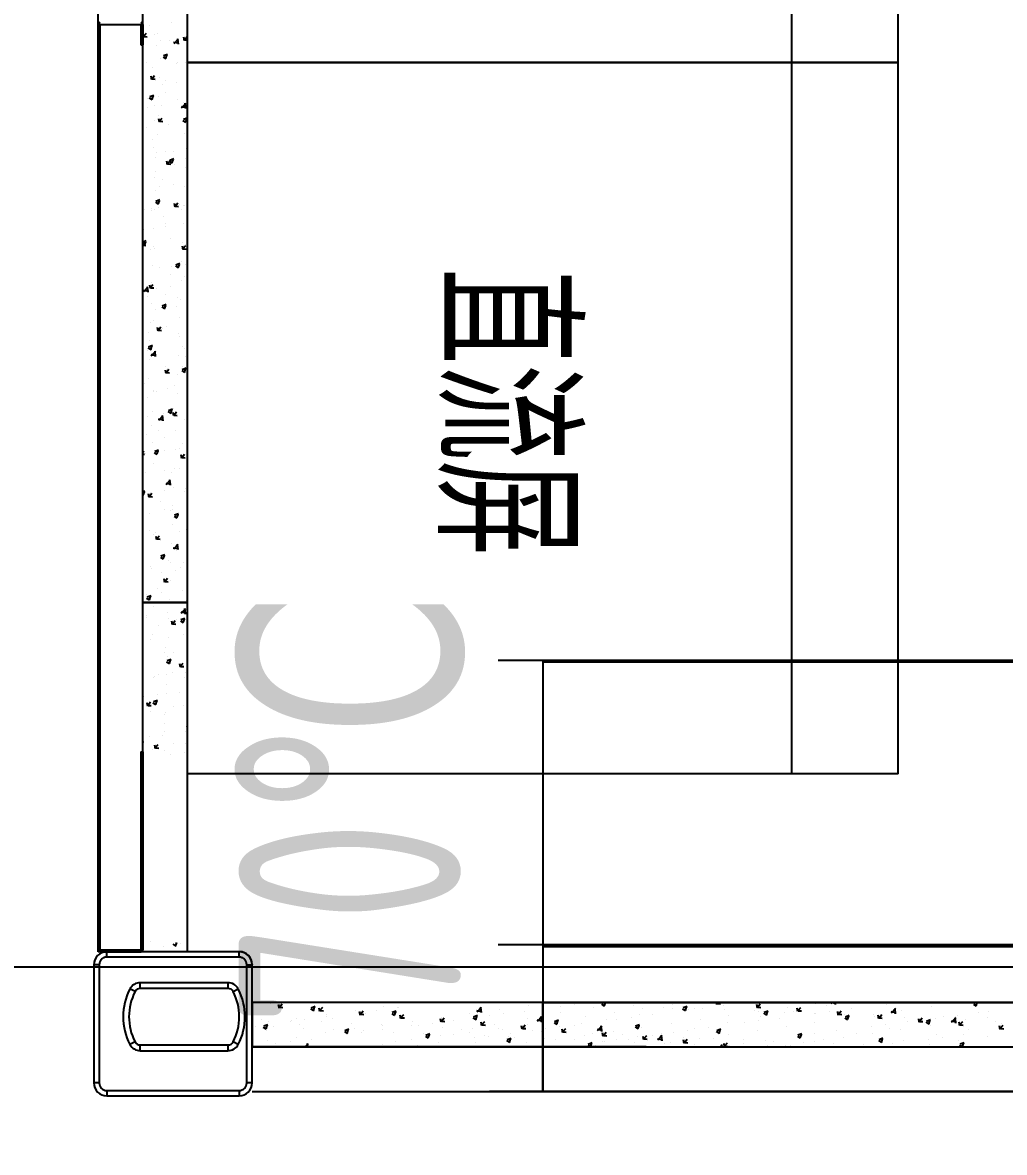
# Model space of a CAD drawing. Extents: x 758840 to 1108724, y -102573 to 143521.
# Drawn here: x 849898 to 851002, y 70424 to 71695 of the extents above; entities that cross this region are included whole.
import ezdxf
from ezdxf.enums import TextEntityAlignment as Align

# ---------------------------------------------------------------- set-up
doc = ezdxf.new("R2010")
doc.units = 0
doc.header["$LTSCALE"] = 1000
doc.header["$MEASUREMENT"] = 0
for name, color, linetype in [('02电气-设备', 255, 'Continuous'), ('02电气-设备基础', 252, 'Continuous'), ('0421-暖通-风管-变压器区域排风', 3, 'Continuous')]:
    doc.layers.add(name, color=color, linetype=linetype)
doc.styles.get("Standard").update_dxf_attribs({"font": 'gbenor.shx', "bigfont": 'gbcbig.shx'})
doc.styles.add('TSSD_Dimension', font='Tssdeng.shx', dxfattribs={"width": 0.7, "bigfont": 'tssdchn.shx'})

# ---------------------------------------------------------------- blocks, each defined once
blk = doc.blocks.new('BD4-PAL0101-HVPM01')
at = {"layer": '02电气-设备'}
for p, q in [((8381274.4, -4143637.4), (8381274.4, -4140761.4)), ((8381324.4, -4143244.5), (8381324.4, -4140761.4)), ((8381374.4, -4140761.4), (8381374.4, -4143244.5)), ((8381374.4, -4140761.4), (8381374.4, -4143637.4)), ((8381374.4, -4141837.4), (8381374.4, -4143637.4)), ((8382054.4, -4141837.4), (8382054.4, -4143437.4)), ((8382174.4, -4143437.4), (8382174.4, -4141837.4)), ((8382174.4, -4142667.4), (8382174.4, -4142067.4)), ((8381356.5, -4142592.5), (8381356.5, -4142592.5)), ((8381274.4, -4143635.2), (8381274.4, -4142594.6)), ((8381276.4, -4143635.2), (8381276.4, -4142594.6)), ((8381276.6, -4142594.4), (8381322.2, -4142594.4)), ((8381322.4, -4142594.6), (8381322.4, -4142617.4)), ((8381324.4, -4142594.6), (8381324.4, -4142617.4)), ((8381325.7, -4142608.9), (8381324.9, -4142604.9)), ((8381325.7, -4142607.8), (8381328.8, -4142604.2)), ((8381332.5, -4142595.7), (8381332.5, -4142595.7)), ((8381337.7, -4142605.4), (8381337.7, -4142605.4)), ((8381341, -4142604.4), (8381341, -4142604.4)), ((8381322.4, -4142617.4), (8381324.4, -4142617.4)), ((8381325.7, -4142607.9), (8381329.5, -4142608.2)), ((8381339.8, -4142617.6), (8381339.8, -4142617.6)), ((8381344.7, -4142612.1), (8381344.7, -4142612.1)), ((8381354.4, -4142613), (8381354.4, -4142613)), ((8381359.1, -4142614.4), (8381364.7, -4142615.3)), ((8381359.7, -4142615.7), (8381364.7, -4142610.6)), ((8381364.5, -4142616.7), (8381363.8, -4142610.6)), ((8381371.2, -4142612.9), (8381370.5, -4142608.9)), ((8381371.3, -4142611.8), (8381374.3, -4142608.1)), ((8381371.3, -4142611.9), (8381374.4, -4142612.1)), ((8381347.2, -4142630.7), (8381350.3, -4142632.9)), ((8381347.8, -4142629.4), (8381352.2, -4142627.7)), ((8381350.3, -4142632.8), (8381351.6, -4142629)), ((8381328.4, -4142636.7), (8381328.4, -4142636.7)), ((8381335.1, -4142643.3), (8381335.1, -4142643.3)), ((8381344, -4142633.2), (8381344, -4142633.2)), ((8381362.3, -4142638.2), (8381362.3, -4142638.2)), ((8381363.2, -4142637.3), (8381363.2, -4142637.3)), ((8381372.1, -4142637), (8381372.1, -4142637)), ((8382174.4, -4142637.4), (8381374.4, -4142637.4)), ((8381374.4, -4142637.4), (8382174.4, -4142637.4)), ((8381334.5, -4142656.7), (8381333.7, -4142652.7)), ((8381334.5, -4142655.6), (8381337.6, -4142651.9)), ((8381334.5, -4142655.6), (8381338.3, -4142656)), ((8381343.2, -4142654.4), (8381343.2, -4142654.4)), ((8381350.3, -4142657.3), (8381350.3, -4142657.3)), ((8381346.5, -4142662.4), (8381346.5, -4142662.4)), ((8381362.4, -4142660.3), (8381362.4, -4142660.3)), ((8381329.4, -4142677.7), (8381329.4, -4142677.7)), ((8381331.7, -4142676.8), (8381334.9, -4142678.9)), ((8381332.3, -4142675.5), (8381336.8, -4142673.8)), ((8381334.9, -4142678.9), (8381336.2, -4142675.1)), ((8381342.4, -4142675.5), (8381342.4, -4142675.5)), ((8381349.9, -4142670.6), (8381349.9, -4142670.6)), ((8381363.3, -4142679.1), (8381363.3, -4142679.1)), ((8381369.7, -4142682.2), (8381369.7, -4142682.2)), ((8381329.8, -4142687.4), (8381329.8, -4142687.4)), ((8381337.5, -4142685.8), (8381337.5, -4142685.8)), ((8381345.7, -4142685.3), (8381345.7, -4142685.3)), ((8381367.5, -4142686.8), (8381373.2, -4142687.7)), ((8381368.1, -4142688.1), (8381373.1, -4142682.9)), ((8381373, -4142689), (8381372.3, -4142683)), ((8381337.3, -4142702.9), (8381337.3, -4142702.9)), ((8381341.6, -4142696.6), (8381341.6, -4142696.6)), ((8381343.3, -4142704.5), (8381342.5, -4142700.5)), ((8381343.3, -4142703.3), (8381346.4, -4142699.7)), ((8381343.3, -4142703.4), (8381347.1, -4142703.7)), ((8381353, -4142707.2), (8381353, -4142707.2)), ((8381369.6, -4142702.3), (8381372.8, -4142704.5)), ((8381370.2, -4142701.1), (8381374.4, -4142699.4)), ((8381371.2, -4142704.3), (8381371.2, -4142704.3)), ((8381372.8, -4142704.5), (8381374.1, -4142700.6)), ((8381329, -4142710.4), (8381329, -4142710.4)), ((8381340.9, -4142717.8), (8381340.9, -4142717.8)), ((8381371.9, -4142717.4), (8381371.9, -4142717.4)), ((8381373.8, -4142713), (8381373.8, -4142713)), ((8381334.9, -4142723.7), (8381334.9, -4142723.7)), ((8381336.3, -4142732.3), (8381336.3, -4142732.3)), ((8381324.9, -4142735.3), (8381324.9, -4142735.3)), ((8381338.3, -4142743.9), (8381338.3, -4142743.9)), ((8381340.1, -4142738.9), (8381340.1, -4142738.9)), ((8381350.1, -4142737.7), (8381350.1, -4142737.7)), ((8381354.8, -4142747.1), (8381359.2, -4142745.4)), ((8381358.8, -4142736.8), (8381358.8, -4142736.8)), ((8381372.2, -4142745.3), (8381372.2, -4142745.3)), ((8381373.1, -4142734.2), (8381373.1, -4142734.2)), ((8381352.1, -4142752.2), (8381351.4, -4142748.2)), ((8381352.1, -4142751.1), (8381355.2, -4142747.4)), ((8381352.1, -4142751.2), (8381355.9, -4142751.5)), ((8381354.2, -4142748.4), (8381357.3, -4142750.5)), ((8381357.3, -4142750.5), (8381358.6, -4142746.7)), ((8381359.7, -4142752), (8381359.7, -4142752)), ((8381372.3, -4142755.3), (8381372.3, -4142755.3)), ((8381337.3, -4142766.3), (8381337.3, -4142766.3)), ((8381339.3, -4142760.1), (8381339.3, -4142760.1)), ((8381346.2, -4142769), (8381346.2, -4142769)), ((8381374.3, -4142759.9), (8381374.3, -4142759.9)), ((8381338.5, -4142781.2), (8381338.5, -4142781.2)), ((8381343, -4142777.1), (8381343, -4142777.1)), ((8381358.9, -4142775), (8381358.9, -4142775)), ((8381371.5, -4142776.4), (8381371.5, -4142776.4)), ((8381338.7, -4142794.4), (8381341.9, -4142796.6)), ((8381339.3, -4142793.2), (8381343.8, -4142791.4)), ((8381341.9, -4142796.5), (8381343.2, -4142792.7)), ((8381360.9, -4142800), (8381360.2, -4142796)), ((8381361, -4142798.9), (8381364, -4142795.2)), ((8381366.3, -4142796.9), (8381366.3, -4142796.9)), ((8381326.3, -4142802.1), (8381326.3, -4142802.1)), ((8381333.8, -4142801.5), (8381333.8, -4142801.5)), ((8381334.7, -4142804.1), (8381334.7, -4142804.1)), ((8381337.8, -4142802.3), (8381337.8, -4142802.3)), ((8381342.2, -4142800), (8381342.2, -4142800)), ((8381360.9, -4142798.9), (8381364.7, -4142799.3)), ((8381367.7, -4142802.9), (8381367.7, -4142802.9)), ((8381370.8, -4142797.6), (8381370.8, -4142797.6)), ((8381371.7, -4142797.8), (8381371.7, -4142797.8)), ((8381347.2, -4142810), (8381347.2, -4142810)), ((8381349.6, -4142821.9), (8381349.6, -4142821.9)), ((8381349.9, -4142818.1), (8381349.9, -4142818.1)), ((8381370, -4142818.7), (8381370, -4142818.7)), ((8381325.5, -4142825.1), (8381325.5, -4142825.1)), ((8381337, -4142823.5), (8381337, -4142823.5)), ((8381355.1, -4142835.2), (8381355.1, -4142835.2)), ((8381324.4, -4142839), (8381328.3, -4142837.5)), ((8381324.4, -4142842.4), (8381327.3, -4142839)), ((8381324.4, -4142841.2), (8381326.4, -4142842.6)), ((8381324.4, -4142842.7), (8381328, -4142843.1)), ((8381326.4, -4142842.6), (8381327.7, -4142838.8)), ((8381332.8, -4142847), (8381332.8, -4142847)), ((8381336.2, -4142844.6), (8381336.2, -4142844.6)), ((8381337.1, -4142846.7), (8381337.1, -4142846.7)), ((8381369.7, -4142847.8), (8381369, -4142843.8)), ((8381369.2, -4142839.9), (8381369.2, -4142839.9)), ((8381369.8, -4142846.6), (8381372.8, -4142843)), ((8381369.8, -4142846.7), (8381373.6, -4142847)), ((8381373, -4142841.7), (8381373, -4142841.7)), ((8381374.1, -4142840.3), (8381374.1, -4142840.3)), ((8381335.5, -4142865.8), (8381335.5, -4142865.8)), ((8381342.7, -4142867.6), (8381342.7, -4142867.6)), ((8381356.2, -4142866.7), (8381356.2, -4142866.7)), ((8381361.2, -4142866), (8381364.3, -4142868.2)), ((8381361.8, -4142864.8), (8381366.2, -4142863.1)), ((8381364.3, -4142868.2), (8381365.6, -4142864.3)), ((8381368.4, -4142861), (8381368.4, -4142861)), ((8381372.1, -4142864.6), (8381372.1, -4142864.6)), ((8381334.5, -4142884.6), (8381334.5, -4142884.6)), ((8381356.1, -4142876.2), (8381356.1, -4142876.2)), ((8381367.7, -4142882.1), (8381367.7, -4142882.1)), ((8381371.5, -4142878.2), (8381371.5, -4142878.2)), ((8381325, -4142893.4), (8381330.7, -4142894.3)), ((8381325.6, -4142894.7), (8381330.6, -4142889.5)), ((8381330.4, -4142895.6), (8381329.7, -4142889.6)), ((8381333, -4142891.5), (8381332.2, -4142887.5)), ((8381333, -4142890.4), (8381336.1, -4142886.8)), ((8381333, -4142890.5), (8381336.8, -4142890.8)), ((8381334.7, -4142886.9), (8381334.7, -4142886.9)), ((8381339.5, -4142891.8), (8381339.5, -4142891.8)), ((8381349.7, -4142898.5), (8381349.7, -4142898.5)), ((8381355.4, -4142889.7), (8381355.4, -4142889.7)), ((8381330.1, -4142899.9), (8381330.1, -4142899.9)), ((8381333.9, -4142908), (8381333.9, -4142908)), ((8381346.3, -4142910.8), (8381350.8, -4142909.1)), ((8381348.9, -4142914.2), (8381350.2, -4142910.4)), ((8381362.8, -4142911.5), (8381362.8, -4142911.5)), ((8381364, -4142901.4), (8381364, -4142901.4)), ((8381366.9, -4142903.3), (8381366.9, -4142903.3)), ((8381338.7, -4142914.7), (8381338.7, -4142914.7)), ((8381345.7, -4142912.1), (8381348.9, -4142914.2)), ((8381374, -4142920.7), (8381374, -4142920.7)), ((8381333.1, -4142929.2), (8381333.1, -4142929.2)), ((8381336.9, -4142927.1), (8381336.9, -4142927.1)), ((8381341.8, -4142939.3), (8381341, -4142935.3)), ((8381341.8, -4142938.2), (8381344.9, -4142934.5)), ((8381346.1, -4142936.6), (8381346.1, -4142936.6)), ((8381351.6, -4142933.8), (8381351.6, -4142933.8)), ((8381366.1, -4142924.4), (8381366.1, -4142924.4)), ((8381331.1, -4142940.9), (8381331.1, -4142940.9)), ((8381341.8, -4142938.3), (8381345.6, -4142938.6)), ((8381365, -4142942.3), (8381365, -4142942.3)), ((8381365.3, -4142945.5), (8381365.3, -4142945.5)), ((8381329.4, -4142961.6), (8381329.4, -4142961.6)), ((8381330.3, -4142958.1), (8381333.4, -4142960.3)), ((8381330.9, -4142956.9), (8381335.3, -4142955.2)), ((8381332.4, -4142950.3), (8381332.4, -4142950.3)), ((8381333.4, -4142960.3), (8381334.7, -4142956.4)), ((8381334, -4142967), (8381339, -4142961.9)), ((8381338.9, -4142968), (8381338.2, -4142962)), ((8381369.5, -4142956.4), (8381369.5, -4142956.4)), ((8381371.3, -4142958.6), (8381371.3, -4142958.6)), ((8381331.6, -4142971.4), (8381331.6, -4142971.4)), ((8381333.4, -4142965.8), (8381339.1, -4142966.6)), ((8381334.3, -4142965), (8381334.3, -4142965)), ((8381339, -4142966.1), (8381339, -4142966.1)), ((8381364.6, -4142966.7), (8381364.6, -4142966.7)), ((8381372.9, -4142967.5), (8381372.9, -4142967.5)), ((8381349.5, -4142978.9), (8381349.5, -4142978.9)), ((8381350.6, -4142987.1), (8381349.9, -4142983.1)), ((8381350.6, -4142986), (8381354.4, -4142986.3)), ((8381350.7, -4142985.9), (8381353.7, -4142982.3)), ((8381352.8, -4142981.4), (8381352.8, -4142981.4)), ((8381363.8, -4142987.8), (8381363.8, -4142987.8)), ((8381368.2, -4142983.7), (8381371.3, -4142985.8)), ((8381368.7, -4142979.3), (8381368.7, -4142979.3)), ((8381368.8, -4142982.4), (8381373.2, -4142980.7)), ((8381371.3, -4142985.8), (8381372.6, -4142982)), ((8381326.6, -4142998.5), (8381326.6, -4142998.5)), ((8381330.8, -4142992.6), (8381330.8, -4142992.6)), ((8381360.5, -4143000), (8381360.5, -4143000)), ((8381336.1, -4143006.4), (8381336.1, -4143006.4)), ((8381336.7, -4143007.5), (8381336.7, -4143007.5)), ((8381340, -4143007.1), (8381340, -4143007.1)), ((8381352, -4143004.4), (8381352, -4143004.4)), ((8381363, -4143009), (8381363, -4143009)), ((8381373.8, -4143001.1), (8381373.8, -4143001.1)), ((8381373.9, -4143008.5), (8381373.9, -4143008.5)), ((8381330.1, -4143013.7), (8381330.1, -4143013.7)), ((8381329.3, -4143034.9), (8381329.3, -4143034.9)), ((8381335.3, -4143029.4), (8381335.3, -4143029.4)), ((8381341.8, -4143038.1), (8381347.5, -4143039)), ((8381342.4, -4143039.4), (8381347.4, -4143034.2)), ((8381347.3, -4143040.4), (8381346.6, -4143034.3)), ((8381347.9, -4143032.2), (8381347.9, -4143032.2)), ((8381352.7, -4143029.7), (8381355.9, -4143031.9)), ((8381353.3, -4143028.5), (8381357.8, -4143026.8)), ((8381355.9, -4143031.9), (8381357.2, -4143028)), ((8381359.4, -4143034.8), (8381358.7, -4143030.8)), ((8381359.3, -4143026.2), (8381359.3, -4143026.2)), ((8381359.5, -4143033.7), (8381362.5, -4143030)), ((8381359.5, -4143033.8), (8381363.3, -4143034.1)), ((8381362.3, -4143030.1), (8381362.3, -4143030.1)), ((8381334.1, -4143045.4), (8381334.1, -4143045.4)), ((8381342.6, -4143051.3), (8381342.6, -4143051.3)), ((8381361.5, -4143051.2), (8381361.5, -4143051.2)), ((8381371.2, -4143039), (8381371.2, -4143039)), ((8381328.5, -4143056), (8381328.5, -4143056)), ((8381349.3, -4143059.3), (8381349.3, -4143059.3)), ((8381324.4, -4143075.5), (8381325.8, -4143073.8)), ((8381325.9, -4143076.3), (8381325.9, -4143076.3)), ((8381335.5, -4143064.7), (8381335.5, -4143064.7)), ((8381337.3, -4143075.8), (8381340.4, -4143077.9)), ((8381337.9, -4143074.5), (8381342.3, -4143072.8)), ((8381340.4, -4143077.9), (8381341.7, -4143074.1)), ((8381348.9, -4143073.2), (8381348.9, -4143073.2)), ((8381360.7, -4143072.4), (8381360.7, -4143072.4)), ((8381366, -4143071), (8381366, -4143071)), ((8381369.4, -4143066.1), (8381369.4, -4143066.1)), ((8381324.4, -4143077.7), (8381326.5, -4143077.9)), ((8381327.7, -4143077.1), (8381327.7, -4143077.1)), ((8381336.6, -4143087.9), (8381336.6, -4143087.9)), ((8381368.2, -4143082.6), (8381367.5, -4143078.6)), ((8381368.3, -4143081.5), (8381371.3, -4143077.8)), ((8381368.3, -4143081.5), (8381372.1, -4143081.9)), ((8381373.6, -4143081.5), (8381373.6, -4143081.5)), ((8381327, -4143098.3), (8381327, -4143098.3)), ((8381349.3, -4143096.1), (8381349.3, -4143096.1)), ((8381356.8, -4143098.4), (8381356.8, -4143098.4)), ((8381359.9, -4143093.5), (8381359.9, -4143093.5)), ((8381365.2, -4143094), (8381365.2, -4143094)), ((8381350.3, -4143110.5), (8381355.9, -4143111.4)), ((8381350.9, -4143111.8), (8381355.8, -4143106.6)), ((8381355.7, -4143112.7), (8381355, -4143106.7)), ((8381359.2, -4143114.7), (8381359.2, -4143114.7)), ((8381324.4, -4143119.8), (8381326.9, -4143118.9)), ((8381324.4, -4143123.6), (8381325, -4143124)), ((8381325, -4143124), (8381326.3, -4143120.1)), ((8381326.2, -4143119.4), (8381326.2, -4143119.4)), ((8381331.5, -4143126.4), (8381330.7, -4143122.4)), ((8381331.5, -4143125.2), (8381334.6, -4143121.6)), ((8381331.5, -4143125.3), (8381335.3, -4143125.7)), ((8381332.6, -4143121.1), (8381332.6, -4143121.1)), ((8381333.9, -4143125.8), (8381333.9, -4143125.8)), ((8381348.5, -4143119), (8381348.5, -4143119)), ((8381371, -4143119.4), (8381371, -4143119.4)), ((8381372.5, -4143115.9), (8381372.5, -4143115.9)), ((8381344.4, -4143130.8), (8381344.4, -4143130.8)), ((8381349.1, -4143139.7), (8381349.1, -4143139.7)), ((8381357.8, -4143139.4), (8381357.8, -4143139.4)), ((8381358.4, -4143135.8), (8381358.4, -4143135.8)), ((8381325.4, -4143140.6), (8381325.4, -4143140.6)), ((8381331.8, -4143144.1), (8381331.8, -4143144.1)), ((8381355.8, -4143140.9), (8381355.8, -4143140.9)), ((8381359.7, -4143147.4), (8381362.9, -4143149.5)), ((8381360.3, -4143146.1), (8381364.8, -4143144.4)), ((8381362.9, -4143149.5), (8381364.2, -4143145.7)), ((8381324.6, -4143161.7), (8381324.6, -4143161.7)), ((8381331.8, -4143163.1), (8381331.8, -4143163.1)), ((8381357.6, -4143156.9), (8381357.6, -4143156.9)), ((8381365.7, -4143164.6), (8381365.7, -4143164.6)), ((8381373.4, -4143161.9), (8381373.4, -4143161.9)), ((8381336.4, -4143168.3), (8381336.4, -4143168.3)), ((8381339.1, -4143166), (8381339.1, -4143166)), ((8381340.3, -4143174.1), (8381339.6, -4143170.2)), ((8381340.3, -4143173.1), (8381344.1, -4143173.4)), ((8381340.4, -4143173), (8381343.4, -4143169.4)), ((8381356.9, -4143178.1), (8381356.9, -4143178.1)), ((8381344.9, -4143192.2), (8381349.3, -4143190.5)), ((8381358.7, -4143182.9), (8381364.3, -4143183.7)), ((8381359.3, -4143184.1), (8381364.2, -4143179)), ((8381362.5, -4143185.7), (8381362.5, -4143185.7)), ((8381364.1, -4143185.1), (8381363.4, -4143179.1)), ((8381344.3, -4143193.5), (8381347.4, -4143195.6)), ((8381347.4, -4143195.6), (8381348.7, -4143191.7)), ((8381353.3, -4143197), (8381353.3, -4143197)), ((8381356.1, -4143199.2), (8381356.1, -4143199.2)), ((8381370.8, -4143199.8), (8381370.8, -4143199.8)), ((8381332.8, -4143204.1), (8381332.8, -4143204.1)), ((8381333.7, -4143206.2), (8381333.7, -4143206.2)), ((8381345.8, -4143210.8), (8381345.8, -4143210.8)), ((8381361.7, -4143208.7), (8381361.7, -4143208.7)), ((8381366.7, -4143205.5), (8381366.7, -4143205.5)), ((8381349.1, -4143221.9), (8381348.4, -4143217.9)), ((8381349, -4143220.1), (8381349, -4143220.1)), ((8381349.2, -4143220.8), (8381352.2, -4143217.1)), ((8381349.2, -4143220.9), (8381352.9, -4143221.2)), ((8381355.3, -4143220.3), (8381355.3, -4143220.3)), ((8381328.8, -4143239.5), (8381332, -4143241.6)), ((8381329.1, -4143235.8), (8381329.1, -4143235.8)), ((8381329.4, -4143238.2), (8381333.9, -4143236.5)), ((8381332, -4143241.6), (8381333.3, -4143237.8)), ((8381340.7, -4143229.3), (8381340.7, -4143229.3)), ((8381345, -4143233.7), (8381345, -4143233.7)), ((8381354.5, -4143241.5), (8381354.5, -4143241.5)), ((8381369.1, -4143230.6), (8381369.1, -4143230.6)), ((8381324.4, -4143244.5), (8381374.4, -4143244.5)), ((8381324.4, -4143637.4), (8381324.4, -4143244.5)), ((8381374.4, -4143244.5), (8381324.4, -4143244.5)), ((8381336.2, -4143248.7), (8381336.2, -4143248.7)), ((8381367.7, -4143256.5), (8381372.7, -4143251.3)), ((8381372.5, -4143257.5), (8381371.8, -4143251.4)), ((8381373.2, -4143242.4), (8381373.2, -4143242.4)), ((8381374.4, -4143244.5), (8381374.4, -4143637.4)), ((8381328.3, -4143258.8), (8381328.3, -4143258.8)), ((8381328.3, -4143261.7), (8381328.3, -4143261.7)), ((8381352.4, -4143255.6), (8381352.4, -4143255.6)), ((8381353.8, -4143262.6), (8381353.8, -4143262.6)), ((8381357.9, -4143269.7), (8381357.2, -4143265.7)), ((8381358, -4143268.5), (8381361, -4143264.9)), ((8381362.2, -4143263.2), (8381362.2, -4143263.2)), ((8381366.7, -4143265.1), (8381369.9, -4143267.2)), ((8381367.1, -4143255.2), (8381372.7, -4143256.1)), ((8381367.3, -4143263.8), (8381371.8, -4143262.1)), ((8381369.9, -4143267.2), (8381371.2, -4143263.4)), ((8381341.7, -4143270.3), (8381341.7, -4143270.3)), ((8381358, -4143268.6), (8381361.8, -4143268.9)), ((8381333.6, -4143286.6), (8381333.6, -4143286.6)), ((8381335.7, -4143280.7), (8381335.7, -4143280.7)), ((8381353, -4143283.8), (8381353, -4143283.8)), ((8381370.6, -4143280.2), (8381370.6, -4143280.2)), ((8381348.8, -4143300.5), (8381348.8, -4143300.5)), ((8381349.6, -4143295.4), (8381349.6, -4143295.4)), ((8381352.2, -4143304.9), (8381352.2, -4143304.9)), ((8381359.1, -4143300.4), (8381359.1, -4143300.4)), ((8381324.4, -4143312.7), (8381325, -4143312.7)), ((8381351.3, -4143311.1), (8381354.4, -4143313.2)), ((8381351.9, -4143309.8), (8381356.3, -4143308.1)), ((8381354.4, -4143313.2), (8381355.7, -4143309.4)), ((8381366.7, -4143317.4), (8381366, -4143313.4)), ((8381366.8, -4143316.3), (8381369.8, -4143312.6)), ((8381366.8, -4143316.4), (8381370.6, -4143316.7)), ((8381336, -4143329.1), (8381336, -4143329.1)), ((8381337.2, -4143327.9), (8381337.2, -4143327.9)), ((8381342.3, -4143325.5), (8381342.3, -4143325.5)), ((8381351.5, -4143326), (8381351.5, -4143326)), ((8381358.2, -4143323.4), (8381358.2, -4143323.4)), ((8381371.1, -4143329.3), (8381371.1, -4143329.3)), ((8381373, -4143322.8), (8381373, -4143322.8)), ((8381350.6, -4143336.4), (8381350.6, -4143336.4)), ((8381325.6, -4143350.5), (8381325.6, -4143350.5)), ((8381336.4, -4143355.9), (8381340.9, -4143354.2)), ((8381339, -4143359.3), (8381340.3, -4143355.4)), ((8381341.5, -4143348.4), (8381341.5, -4143348.4)), ((8381350.7, -4143347.2), (8381350.7, -4143347.2)), ((8381365.6, -4143345.3), (8381365.6, -4143345.3)), ((8381324.6, -4143360.2), (8381324.6, -4143360.2)), ((8381330, -4143361.2), (8381329.3, -4143357.2)), ((8381330, -4143360.1), (8381333.1, -4143356.4)), ((8381330, -4143360.2), (8381333.8, -4143360.5)), ((8381333.4, -4143367), (8381333.4, -4143367)), ((8381335.8, -4143357.2), (8381339, -4143359.3)), ((8381349.9, -4143368.3), (8381349.9, -4143368.3)), ((8381358.5, -4143361.6), (8381358.5, -4143361.6)), ((8381370.4, -4143360.7), (8381370.4, -4143360.7)), ((8381324.8, -4143373.5), (8381324.8, -4143373.5)), ((8381348.6, -4143381), (8381348.6, -4143381)), ((8381348.9, -4143370.3), (8381348.9, -4143370.3)), ((8381374.3, -4143381.5), (8381374.4, -4143381.4)), ((8381346.1, -4143394), (8381346.1, -4143394)), ((8381349.1, -4143389.5), (8381349.1, -4143389.5)), ((8381372.3, -4143390.1), (8381372.3, -4143390.1)), ((8381373.7, -4143382.7), (8381374.4, -4143383.2)), ((8381324.4, -4143400.6), (8381325.4, -4143400.2)), ((8381324.4, -4143402.7), (8381324.8, -4143401.5)), ((8381325.6, -4143401.1), (8381325.6, -4143401.1)), ((8381332.2, -4143395.3), (8381332.2, -4143395.3)), ((8381338.8, -4143409), (8381338.1, -4143405)), ((8381338.9, -4143407.8), (8381341.9, -4143404.2)), ((8381359.5, -4143402.6), (8381359.5, -4143402.6)), ((8381372.8, -4143403.2), (8381372.8, -4143403.2)), ((8381322.4, -4143412.4), (8381324.4, -4143412.4)), ((8381322.4, -4143412.4), (8381322.4, -4143635.2)), ((8381324.4, -4143412.4), (8381324.4, -4143635.2)), ((8381335.8, -4143409.5), (8381335.8, -4143409.5)), ((8381338.9, -4143407.9), (8381342.6, -4143408.3)), ((8381348.4, -4143410.6), (8381348.4, -4143410.6)), ((8381355.6, -4143415.1), (8381355.6, -4143415.1)), ((8381371.5, -4143413), (8381371.5, -4143413)), ((8382174.4, -4143437.4), (8381374.4, -4143437.4)), ((8381322.2, -4143635.4), (8381276.6, -4143635.4)), ((8381333.5, -4143626.3), (8381333.5, -4143626.3)), ((8381347.6, -4143631.7), (8381347.6, -4143631.7)), ((8381358.3, -4143628.8), (8381361.5, -4143630.9)), ((8381361.4, -4143630.9), (8381362.7, -4143627.1)), ((8381367.4, -4143627.8), (8381367.4, -4143627.8)), ((8381279.4, -4143637.4), (8381274.4, -4143637.4)), ((8381374.4, -4143637.4), (8381274.4, -4143637.4)), ((8381276.6, -4143637.4), (8381322.2, -4143637.4)), ((8381322.2, -4143637.4), (8381276.6, -4143637.4)), ((8381283.9, -4143637.4), (8381279.4, -4143637.4)), ((8381432.9, -4143637.4), (8381283.9, -4143637.4)), ((8381283.9, -4143643.4), (8381283.9, -4143637.4)), ((8381432.9, -4143643.4), (8381283.9, -4143643.4)), ((8381374.4, -4143637.4), (8381324.4, -4143637.4)), ((8381432.9, -4143643.4), (8381432.9, -4143637.4)), ((8381432.9, -4143637.4), (8381433.2, -4143637.4)), ((8381269.4, -4143651.9), (8381269.4, -4143784.9)), ((8381275.4, -4143651.9), (8381269.4, -4143651.9)), ((8381275.4, -4143651.9), (8381275.4, -4143784.9)), ((8381441.4, -4143784.9), (8381441.4, -4143651.9)), ((8381441.4, -4143651.9), (8381447.4, -4143651.9)), ((8381447.4, -4143651.6), (8381447.4, -4143651.9)), ((8381447.4, -4143784.9), (8381447.4, -4143651.9)), ((8381420.3, -4143672.1), (8381321.5, -4143672.1)), ((8381321.5, -4143678.6), (8381321.5, -4143672.1)), ((8381420.3, -4143672.1), (8381420.3, -4143678.6)), ((8381315.7, -4143682.2), (8381309.9, -4143679.2)), ((8381420.3, -4143678.6), (8381321.5, -4143678.6)), ((8381426.1, -4143682.2), (8381431.9, -4143679.2)), ((8382484.9, -4143694.3), (8381447.4, -4143694.3)), ((8381447.4, -4143694.3), (8381447.4, -4143744.3)), ((8381466.4, -4143695.2), (8381466.4, -4143695.2)), ((8381467.6, -4143696), (8381467.6, -4143696)), ((8381476.5, -4143697), (8381476.5, -4143697)), ((8381478.1, -4143700.6), (8381477.3, -4143696.7)), ((8381478.3, -4143699.5), (8381481.3, -4143695.8)), ((8381513.9, -4143700.3), (8381518.3, -4143698.6)), ((8381595.4, -4143699), (8381595.4, -4143699)), ((8381632.8, -4143694.4), (8381632.8, -4143694.3)), ((8381637.6, -4143695.3), (8381637.5, -4143694.3)), ((8381651.1, -4143694.7), (8381651.1, -4143694.7)), ((8381757.8, -4143697.6), (8381757.8, -4143697.6)), ((8381794.5, -4143698.7), (8381794.5, -4143698.7)), ((8381809, -4143695.3), (8381809, -4143695.3)), ((8381810.4, -4143696.6), (8381810.4, -4143696.6)), ((8381840.4, -4143696.3), (8381843.6, -4143698.5)), ((8381841, -4143695.1), (8381842.9, -4143694.3)), ((8381842.9, -4143696.7), (8381842.9, -4143696.7)), ((8381843.6, -4143698.5), (8381844.9, -4143694.6)), ((8381876.8, -4143698.1), (8381876.8, -4143698.1)), ((8381919.8, -4143696.6), (8381919.8, -4143696.6)), ((8381932.2, -4143700.2), (8381936.7, -4143698.5)), ((8381957.7, -4143694.8), (8381957.7, -4143694.8)), ((8381970.3, -4143696.7), (8381969.8, -4143694.3)), ((8381970.5, -4143695.5), (8381971.5, -4143694.3)), ((8381970.5, -4143695.6), (8381974.3, -4143696)), ((8381977.8, -4143697.4), (8381977.8, -4143697.4)), ((8382015.8, -4143700.7), (8382015.1, -4143696.7)), ((8382016, -4143699.5), (8382019.1, -4143695.9)), ((8382081.3, -4143695.9), (8382081.3, -4143695.9)), ((8382093.1, -4143697.9), (8382093.1, -4143697.9)), ((8382098.8, -4143695.6), (8382100, -4143694.3)), ((8382099, -4143694.3), (8382103.8, -4143695.1)), ((8382103.6, -4143696.5), (8382103.3, -4143694.3)), ((8382161.3, -4143696.1), (8382161.3, -4143696.1)), ((8382211.2, -4143699), (8382211.2, -4143699)), ((8382243.8, -4143694.5), (8382243.8, -4143694.5)), ((8382258.8, -4143696.2), (8382262, -4143698.3)), ((8382259.4, -4143695), (8382261, -4143694.3)), ((8382262, -4143698.3), (8382263.2, -4143694.5)), ((8381478.3, -4143699.6), (8381482.1, -4143699.9)), ((8381513.3, -4143701.6), (8381516.5, -4143703.7)), ((8381516.4, -4143703.7), (8381517.7, -4143699.8)), ((8381523.6, -4143704.6), (8381522.9, -4143700.6)), ((8381523.8, -4143703.5), (8381526.9, -4143699.8)), ((8381523.8, -4143703.5), (8381527.6, -4143703.9)), ((8381530.7, -4143707.5), (8381530.7, -4143707.5)), ((8381530.9, -4143710.5), (8381530.9, -4143710.5)), ((8381563.3, -4143703), (8381563.3, -4143703)), ((8381569.2, -4143708.6), (8381568.4, -4143704.6)), ((8381569.4, -4143707.4), (8381572.4, -4143703.8)), ((8381569.4, -4143707.5), (8381573.2, -4143707.9)), ((8381571, -4143705.3), (8381571, -4143705.3)), ((8381574.8, -4143706.5), (8381574.8, -4143706.5)), ((8381586.9, -4143703.2), (8381586.9, -4143703.2)), ((8381604.6, -4143706.6), (8381607.7, -4143708.8)), ((8381605.1, -4143705.4), (8381609.6, -4143703.7)), ((8381607.7, -4143708.8), (8381609, -4143704.9)), ((8381611, -4143700), (8381611, -4143700)), ((8381611.8, -4143700.1), (8381611.8, -4143700.1)), ((8381614.7, -4143712.6), (8381614, -4143708.6)), ((8381614.9, -4143711.4), (8381618, -4143707.8)), ((8381614.9, -4143711.5), (8381618.7, -4143711.8)), ((8381660.2, -4143710.9), (8381660.2, -4143710.9)), ((8381660.5, -4143715.4), (8381663.5, -4143711.8)), ((8381692.2, -4143706.8), (8381692.2, -4143706.8)), ((8381695.8, -4143711.7), (8381699, -4143713.9)), ((8381696.4, -4143710.5), (8381700.8, -4143708.8)), ((8381699, -4143713.8), (8381700.2, -4143710)), ((8381700, -4143703.5), (8381705.6, -4143704.4)), ((8381700.6, -4143704.9), (8381705.5, -4143699.7)), ((8381705.4, -4143705.8), (8381704.7, -4143699.8)), ((8381714.4, -4143709.2), (8381714.4, -4143709.2)), ((8381725.2, -4143702), (8381725.2, -4143702)), ((8381730.3, -4143707.1), (8381730.3, -4143707.1)), ((8381754.4, -4143704), (8381754.4, -4143704)), ((8381768.4, -4143715.4), (8381773.3, -4143710.2)), ((8381773.2, -4143716.4), (8381772.5, -4143710.3)), ((8381794.4, -4143706.2), (8381794.4, -4143706.2)), ((8381822.1, -4143709.9), (8381822.1, -4143709.9)), ((8381831.4, -4143699.9), (8381831.4, -4143699.9)), ((8381854.7, -4143705.4), (8381854.7, -4143705.4)), ((8381873.7, -4143711.1), (8381873.7, -4143711.1)), ((8381883.7, -4143707.5), (8381883.7, -4143707.5)), ((8381886.8, -4143701.3), (8381886.8, -4143701.3)), ((8381897.8, -4143707.9), (8381897.8, -4143707.9)), ((8381910.7, -4143699.6), (8381910.7, -4143699.6)), ((8381920.7, -4143701.1), (8381920.7, -4143701.1)), ((8381931.7, -4143701.4), (8381934.8, -4143703.5)), ((8381934.8, -4143703.5), (8381936.1, -4143699.7)), ((8381937.9, -4143702.7), (8381937.9, -4143702.7)), ((8381944.6, -4143701), (8381944.6, -4143701)), ((8381953.8, -4143700.6), (8381953.8, -4143700.6)), ((8381978.5, -4143702.4), (8381978.5, -4143702.4)), ((8381983.7, -4143709.2), (8381983.7, -4143709.2)), ((8382012.4, -4143703.9), (8382012.4, -4143703.9)), ((8382016, -4143699.6), (8382019.8, -4143699.9)), ((8382016.7, -4143704.4), (8382016.7, -4143704.4)), ((8382019, -4143710.6), (8382019, -4143710.6)), ((8382022.9, -4143706.5), (8382026.1, -4143708.6)), ((8382023.5, -4143705.3), (8382027.9, -4143703.6)), ((8382026.1, -4143708.6), (8382027.4, -4143704.8)), ((8382041.2, -4143711.9), (8382041.2, -4143711.9)), ((8382046.3, -4143705.3), (8382046.3, -4143705.3)), ((8382049.3, -4143699.9), (8382049.3, -4143699.9)), ((8382056, -4143704.3), (8382056, -4143704.3)), ((8382061.4, -4143704.7), (8382060.6, -4143700.7)), ((8382061.6, -4143703.5), (8382064.6, -4143699.9)), ((8382061.6, -4143703.6), (8382065.4, -4143703.9)), ((8382080.2, -4143706.7), (8382080.2, -4143706.7)), ((8382081.3, -4143706.6), (8382081.3, -4143706.6)), ((8382097.2, -4143704.5), (8382097.2, -4143704.5)), ((8382106.9, -4143708.7), (8382106.2, -4143704.7)), ((8382107.1, -4143707.5), (8382110.2, -4143703.8)), ((8382107.1, -4143707.6), (8382110.9, -4143707.9)), ((8382114.1, -4143708.2), (8382114.1, -4143708.2)), ((8382114.2, -4143711.6), (8382117.4, -4143713.7)), ((8382114.8, -4143710.4), (8382119.2, -4143708.6)), ((8382117.3, -4143713.7), (8382118.6, -4143709.9)), ((8382121.2, -4143701.4), (8382121.2, -4143701.4)), ((8382146.1, -4143707.8), (8382146.1, -4143707.8)), ((8382148, -4143709.6), (8382148, -4143709.6)), ((8382152.4, -4143712.6), (8382151.7, -4143708.7)), ((8382152.6, -4143711.6), (8382156.4, -4143711.9)), ((8382152.7, -4143711.5), (8382155.7, -4143707.8)), ((8382165.9, -4143704.7), (8382171.6, -4143705.6)), ((8382166.6, -4143706.1), (8382171.5, -4143700.9)), ((8382171.4, -4143707), (8382170.7, -4143701)), ((8382178.2, -4143703.7), (8382178.2, -4143703.7)), ((8382181.9, -4143711), (8382181.9, -4143711)), ((8382198.2, -4143715.5), (8382201.3, -4143711.8)), ((8382224.7, -4143710.6), (8382224.7, -4143710.6)), ((8382234.3, -4143716.6), (8382239.3, -4143711.4)), ((8382239.1, -4143717.6), (8382238.4, -4143711.5)), ((8382238.6, -4143710.4), (8382238.6, -4143710.4)), ((8382240.6, -4143708.5), (8382240.6, -4143708.5)), ((8382264.6, -4143705.3), (8382264.6, -4143705.3)), ((8382275.1, -4143711.6), (8382275.1, -4143711.6)), ((8382275.6, -4143704), (8382275.6, -4143704)), ((8381450.9, -4143721.1), (8381450.9, -4143721.1)), ((8381457.7, -4143713.4), (8381457.7, -4143713.4)), ((8381459.9, -4143722), (8381463.1, -4143724.2)), ((8381460.5, -4143720.8), (8381465, -4143719.1)), ((8381463.1, -4143724.2), (8381464.4, -4143720.3)), ((8381465.6, -4143716.3), (8381465.6, -4143716.3)), ((8381471.1, -4143721.9), (8381471.1, -4143721.9)), ((8381491, -4143715.8), (8381491, -4143715.8)), ((8381491.6, -4143714.8), (8381491.6, -4143714.8)), ((8381497.7, -4143712.3), (8381497.7, -4143712.3)), ((8381500.7, -4143719.2), (8381500.7, -4143719.2)), ((8381505, -4143723.4), (8381505, -4143723.4)), ((8381506.9, -4143713.7), (8381506.9, -4143713.7)), ((8381525.5, -4143716.3), (8381525.5, -4143716.3)), ((8381537.8, -4143712.8), (8381537.8, -4143712.8)), ((8381538.9, -4143724.8), (8381538.9, -4143724.8)), ((8381551.8, -4143725.9), (8381556.2, -4143724.2)), ((8381559.4, -4143717.7), (8381559.4, -4143717.7)), ((8381562.5, -4143724.2), (8381562.5, -4143724.2)), ((8381593.3, -4143719.1), (8381593.3, -4143719.1)), ((8381594.6, -4143720.1), (8381594.6, -4143720.1)), ((8381627.2, -4143720.6), (8381627.2, -4143720.6)), ((8381627.6, -4143715.3), (8381627.6, -4143715.3)), ((8381634.4, -4143719.8), (8381634.4, -4143719.8)), ((8381650.3, -4143717.7), (8381650.3, -4143717.7)), ((8381660.2, -4143716.6), (8381659.5, -4143712.6)), ((8381660.5, -4143715.5), (8381664.2, -4143715.8)), ((8381661.1, -4143722), (8381661.1, -4143722)), ((8381674.3, -4143714.5), (8381674.3, -4143714.5)), ((8381695, -4143723.4), (8381695, -4143723.4)), ((8381705.8, -4143720.6), (8381705.1, -4143716.6)), ((8381706, -4143719.4), (8381709.1, -4143715.8)), ((8381706, -4143719.5), (8381709.8, -4143719.8)), ((8381720.3, -4143719), (8381720.3, -4143719)), ((8381724.5, -4143723.2), (8381724.5, -4143723.2)), ((8381751.3, -4143724.5), (8381750.6, -4143720.6)), ((8381751.5, -4143723.5), (8381755.3, -4143723.8)), ((8381751.6, -4143723.4), (8381754.6, -4143719.7)), ((8381757.1, -4143718.7), (8381757.1, -4143718.7)), ((8381757.3, -4143712.6), (8381757.3, -4143712.6)), ((8381767.7, -4143714), (8381773.4, -4143714.9)), ((8381777.8, -4143723.7), (8381777.8, -4143723.7)), ((8381787.1, -4143716.8), (8381790.2, -4143718.9)), ((8381787.6, -4143715.6), (8381792.1, -4143713.9)), ((8381789.1, -4143714.6), (8381789.1, -4143714.6)), ((8381790.2, -4143718.9), (8381791.5, -4143715.1)), ((8381793.7, -4143721.6), (8381793.7, -4143721.6)), ((8381796.9, -4143728.5), (8381796.2, -4143724.5)), ((8381797.1, -4143727.4), (8381800.2, -4143723.7)), ((8381809.6, -4143720.2), (8381809.6, -4143720.2)), ((8381817.7, -4143718.5), (8381817.7, -4143718.5)), ((8381835.5, -4143724.5), (8381841.2, -4143725.4)), ((8381836.1, -4143725.9), (8381841.1, -4143720.7)), ((8381840.9, -4143726.9), (8381840.2, -4143720.8)), ((8381846.6, -4143713.8), (8381846.6, -4143713.8)), ((8381857.8, -4143713.2), (8381857.8, -4143713.2)), ((8381878.3, -4143721.9), (8381881.5, -4143724)), ((8381878.9, -4143720.7), (8381883.3, -4143719)), ((8381881.5, -4143724), (8381882.8, -4143720.2)), ((8381886, -4143722.5), (8381886, -4143722.5)), ((8381919, -4143717.7), (8381919, -4143717.7)), ((8381944.9, -4143723.3), (8381944.9, -4143723.3)), ((8381951.6, -4143713.2), (8381951.6, -4143713.2)), ((8381961.1, -4143722.4), (8381961.1, -4143722.4)), ((8381970.1, -4143725.8), (8381974.6, -4143724)), ((8381982, -4143717), (8381982, -4143717)), ((8382001.2, -4143717.2), (8382001.2, -4143717.2)), ((8382017.1, -4143715.1), (8382017.1, -4143715.1)), ((8382048.5, -4143721.1), (8382048.5, -4143721.1)), ((8382080.6, -4143717), (8382080.6, -4143717)), ((8382113.5, -4143712.3), (8382113.5, -4143712.3)), ((8382144.6, -4143721.1), (8382144.6, -4143721.1)), ((8382160.5, -4143719), (8382160.5, -4143719)), ((8382164.5, -4143723.1), (8382164.5, -4143723.1)), ((8382184.6, -4143715.9), (8382184.6, -4143715.9)), ((8382198, -4143716.6), (8382197.3, -4143712.6)), ((8382198.2, -4143715.6), (8382202, -4143715.9)), ((8382201.5, -4143716.7), (8382201.5, -4143716.7)), ((8382205.5, -4143716.7), (8382208.6, -4143718.8)), ((8382206, -4143715.4), (8382210.5, -4143713.7)), ((8382208.6, -4143718.8), (8382209.9, -4143715)), ((8382210.4, -4143720.1), (8382210.4, -4143720.1)), ((8382215.8, -4143712.5), (8382215.8, -4143712.5)), ((8382233.7, -4143715.2), (8382239.4, -4143716.1)), ((8382243.5, -4143720.6), (8382242.8, -4143716.6)), ((8382243, -4143715.6), (8382243, -4143715.6)), ((8382243.7, -4143719.5), (8382246.8, -4143715.8)), ((8382243.7, -4143719.5), (8382247.5, -4143719.9)), ((8382249.7, -4143713.9), (8382249.7, -4143713.9)), ((8382253.8, -4143724.3), (8382253.8, -4143724.3)), ((8382283.6, -4143715.3), (8382283.6, -4143715.3)), ((8382289.1, -4143724.6), (8382288.3, -4143720.6)), ((8382289.3, -4143723.4), (8382292.4, -4143719.8)), ((8382289.3, -4143723.5), (8382293.1, -4143723.9)), ((8382290.8, -4143718), (8382290.8, -4143718)), ((8381463.7, -4143725.6), (8381463.7, -4143725.6)), ((8381464.9, -4143737.5), (8381464.9, -4143737.5)), ((8381496.9, -4143733.4), (8381496.9, -4143733.4)), ((8381514.2, -4143735.6), (8381514.2, -4143735.6)), ((8381529.9, -4143728.6), (8381529.9, -4143728.6)), ((8381551.2, -4143727.1), (8381554.4, -4143729.3)), ((8381554.3, -4143729.2), (8381555.6, -4143725.4)), ((8381554.3, -4143730.3), (8381554.3, -4143730.3)), ((8381570.2, -4143728.2), (8381570.2, -4143728.2)), ((8381572.8, -4143726.2), (8381572.8, -4143726.2)), ((8381594.3, -4143725), (8381594.3, -4143725)), ((8381606.7, -4143727.7), (8381606.7, -4143727.7)), ((8381626.8, -4143736.5), (8381626.8, -4143736.5)), ((8381640.6, -4143729.1), (8381640.6, -4143729.1)), ((8381642.5, -4143732.2), (8381645.6, -4143734.3)), ((8381643, -4143731), (8381647.5, -4143729.3)), ((8381645.6, -4143734.3), (8381646.9, -4143730.5)), ((8381646.3, -4143731.7), (8381646.3, -4143731.7)), ((8381659.4, -4143732), (8381659.4, -4143732)), ((8381674.5, -4143730.5), (8381674.5, -4143730.5)), ((8381683.3, -4143725.3), (8381683.3, -4143725.3)), ((8381691.5, -4143727.9), (8381691.5, -4143727.9)), ((8381697.7, -4143734.3), (8381697.7, -4143734.3)), ((8381708.4, -4143732), (8381708.4, -4143732)), ((8381713.6, -4143732.2), (8381713.6, -4143732.2)), ((8381728.9, -4143724.9), (8381728.9, -4143724.9)), ((8381733.7, -4143737.3), (8381736.9, -4143739.4)), ((8381734.3, -4143736.1), (8381738.7, -4143734.4)), ((8381735.5, -4143732.9), (8381735.5, -4143732.9)), ((8381736.9, -4143739.4), (8381738.2, -4143735.6)), ((8381737.7, -4143729), (8381737.7, -4143729)), ((8381742.3, -4143733.4), (8381742.3, -4143733.4)), ((8381762.8, -4143726.3), (8381762.8, -4143726.3)), ((8381772.6, -4143726.5), (8381772.6, -4143726.5)), ((8381776.2, -4143734.8), (8381776.2, -4143734.8)), ((8381788.4, -4143735.8), (8381788.4, -4143735.8)), ((8381796.7, -4143727.7), (8381796.7, -4143727.7)), ((8381797.1, -4143727.5), (8381800.9, -4143727.8)), ((8381810, -4143736.3), (8381810, -4143736.3)), ((8381821.3, -4143731), (8381821.3, -4143731)), ((8381830.6, -4143729.2), (8381830.6, -4143729.2)), ((8381842.4, -4143732.5), (8381841.7, -4143728.5)), ((8381842.6, -4143731.4), (8381845.7, -4143727.7)), ((8381842.6, -4143731.4), (8381846.4, -4143731.8)), ((8381853.9, -4143726.5), (8381853.9, -4143726.5)), ((8381857, -4143736.1), (8381857, -4143736.1)), ((8381864.5, -4143730.6), (8381864.5, -4143730.6)), ((8381870.9, -4143736), (8381870.9, -4143736)), ((8381881.1, -4143733), (8381881.1, -4143733)), ((8381888, -4143736.5), (8381887.2, -4143732.5)), ((8381888.2, -4143735.3), (8381891.3, -4143731.7)), ((8381888.2, -4143735.4), (8381892, -4143735.8)), ((8381898.4, -4143732), (8381898.4, -4143732)), ((8381903.3, -4143735.1), (8381908.9, -4143735.9)), ((8381903.9, -4143736.4), (8381908.9, -4143731.2)), ((8381907.9, -4143729.7), (8381907.9, -4143729.7)), ((8381908.7, -4143737.4), (8381908, -4143731.3)), ((8381921.2, -4143727.7), (8381921.2, -4143727.7)), ((8381932.3, -4143733.5), (8381932.3, -4143733.5)), ((8381933.5, -4143740.5), (8381932.8, -4143736.5)), ((8381933.7, -4143739.3), (8381936.8, -4143735.7)), ((8381937.1, -4143725.6), (8381937.1, -4143725.6)), ((8381950.8, -4143734.4), (8381950.8, -4143734.4)), ((8381966.1, -4143734.9), (8381966.1, -4143734.9)), ((8381969.6, -4143727), (8381972.7, -4143729.1)), ((8381972.7, -4143729.1), (8381974, -4143725.3)), ((8381982.9, -4143730.3), (8381982.9, -4143730.3)), ((8382000, -4143736.3), (8382000, -4143736.3)), ((8382015.9, -4143725.6), (8382015.9, -4143725.6)), ((8382024.5, -4143737), (8382024.5, -4143737)), ((8382060.8, -4143732.1), (8382064, -4143734.2)), ((8382061.4, -4143730.8), (8382065.9, -4143729.1)), ((8382064, -4143734.2), (8382065.3, -4143730.4)), ((8382064.6, -4143731.7), (8382064.6, -4143731.7)), ((8382080.5, -4143729.6), (8382080.5, -4143729.6)), ((8382090.5, -4143735.8), (8382090.5, -4143735.8)), ((8382104.5, -4143726.4), (8382104.5, -4143726.4)), ((8382112.8, -4143733.4), (8382112.8, -4143733.4)), ((8382127.5, -4143729.4), (8382127.5, -4143729.4)), ((8382145.4, -4143728.9), (8382145.4, -4143728.9)), ((8382152.1, -4143737.2), (8382155.3, -4143739.3)), ((8382152.7, -4143735.9), (8382157.1, -4143734.2)), ((8382155.3, -4143739.3), (8382156.5, -4143735.4)), ((8382177.4, -4143724.9), (8382177.4, -4143724.9)), ((8382179.7, -4143737), (8382179.7, -4143737)), ((8382208, -4143735.6), (8382208, -4143735.6)), ((8382216.8, -4143730.7), (8382216.8, -4143730.7)), ((8382223.9, -4143733.5), (8382223.9, -4143733.5)), ((8382242.3, -4143736.8), (8382242.3, -4143736.8)), ((8382247.9, -4143730.4), (8382247.9, -4143730.4)), ((8382274.3, -4143732.7), (8382274.3, -4143732.7)), ((8382288, -4143725.1), (8382288, -4143725.1)), ((8381315.7, -4143738.6), (8381309.9, -4143741.5)), ((8381321.5, -4143748.6), (8381321.5, -4143742.1)), ((8381321.5, -4143742.1), (8381420.3, -4143742.1)), ((8381321.5, -4143748.6), (8381420.3, -4143748.6)), ((8381420.3, -4143742.1), (8381420.3, -4143748.6)), ((8381431.9, -4143741.5), (8381426.1, -4143738.6)), ((8381890.9, -4143744.3), (8381447.4, -4143744.3)), ((8381447.4, -4143744.3), (8382484.9, -4143744.3)), ((8381474.3, -4143740.8), (8381474.3, -4143740.8)), ((8381489.5, -4143744.3), (8381490.1, -4143743.6)), ((8381490.2, -4143738.8), (8381490.2, -4143738.8)), ((8381507, -4143744.3), (8381510.7, -4143740.5)), ((8381510.2, -4143744.3), (8381509.8, -4143740.6)), ((8381593.8, -4143741.2), (8381593.8, -4143741.2)), ((8381609.2, -4143738), (8381609.2, -4143738)), ((8381633.6, -4143742.7), (8381633.6, -4143742.7)), ((8381657.6, -4143739.6), (8381657.6, -4143739.6)), ((8381698.5, -4143739.2), (8381698.5, -4143739.2)), ((8381723.7, -4143744.3), (8381723.7, -4143744.3)), ((8381756.3, -4143739.8), (8381756.3, -4143739.8)), ((8381801, -4143743.5), (8381801, -4143743.5)), ((8381825, -4143742.4), (8381827.9, -4143744.3)), ((8381825.5, -4143741.1), (8381830, -4143739.4)), ((8381828.2, -4143744.3), (8381829.4, -4143740.7)), ((8381833.8, -4143742.4), (8381833.8, -4143742.4)), ((8381841.1, -4143738.2), (8381841.1, -4143738.2)), ((8381843.9, -4143737.7), (8381843.9, -4143737.7)), ((8381877.8, -4143739.1), (8381877.8, -4143739.1)), ((8381885.2, -4143743.6), (8381885.2, -4143743.6)), ((8381911.7, -4143740.6), (8381911.7, -4143740.6)), ((8381918.2, -4143738.9), (8381918.2, -4143738.9)), ((8381933.7, -4143739.4), (8381937.5, -4143739.7)), ((8381945.6, -4143742), (8381945.6, -4143742)), ((8381974.1, -4143744.3), (8381976.6, -4143741.8)), ((8381976.1, -4143744.3), (8381975.8, -4143741.9)), ((8381979, -4143744.3), (8381978.3, -4143740.5)), ((8381979.3, -4143743.3), (8381982.3, -4143739.7)), ((8381979.3, -4143743.4), (8381983.1, -4143743.7)), ((8381979.5, -4143743.4), (8381979.5, -4143743.4)), ((8381984.5, -4143742.2), (8381984.5, -4143742.2)), ((8382000.4, -4143740.1), (8382000.4, -4143740.1)), ((8382027.3, -4143744.3), (8382027.9, -4143743.6)), ((8382033.9, -4143737.8), (8382033.9, -4143737.8)), ((8382047.7, -4143742.2), (8382047.7, -4143742.2)), ((8382053.4, -4143742.2), (8382053.4, -4143742.2)), ((8382067.8, -4143739.2), (8382067.8, -4143739.2)), ((8382079.8, -4143738.2), (8382079.8, -4143738.2)), ((8382101.7, -4143740.6), (8382101.7, -4143740.6)), ((8382135.6, -4143742), (8382135.6, -4143742)), ((8382142.7, -4143743.4), (8382142.7, -4143743.4)), ((8382143.8, -4143744.1), (8382143.8, -4143744.1)), ((8382167.9, -4143740.9), (8382167.9, -4143740.9)), ((8382169.5, -4143743.5), (8382169.5, -4143743.5)), ((8382209.7, -4143741.2), (8382209.7, -4143741.2)), ((8382243.4, -4143742.2), (8382246.5, -4143744.3)), ((8382243.9, -4143741), (8382248.4, -4143739.3)), ((8382246.5, -4143744.3), (8382247.8, -4143740.5)), ((8381275.4, -4143784.9), (8381269.4, -4143784.9)), ((8381447.4, -4143784.9), (8381441.4, -4143784.9)), ((8381283.9, -4143793.4), (8381432.9, -4143793.4)), ((8381283.9, -4143793.4), (8381283.9, -4143799.4)), ((8381283.9, -4143799.4), (8381432.9, -4143799.4)), ((8381432.9, -4143793.4), (8381432.9, -4143799.4)), ((8381447.4, -4143794.4), (8394807.4, -4143794.4))]:
    blk.add_line(p, q, dxfattribs=at)
for centre, radius, start, end in [((8381276.6, -4142594.6), 2.2, 90, 180), ((8381322.2, -4142594.6), 2.2, 0, 90), ((8381276.6, -4142594.6), 0.2, 90, 180), ((8381322.2, -4142594.6), 0.2, 0, 90), ((8381276.6, -4143635.2), 2.2, 180, 270), ((8381276.6, -4143635.2), 0.2, 180, 270), ((8381322.2, -4143635.2), 0.2, 270, 0), ((8381322.2, -4143635.2), 2.2, 270, 0), ((8381283.9, -4143651.9), 14.5, 90, 180), ((8381432.9, -4143651.9), 14.5, 0, 90), ((8381433.2, -4143651.6), 14.3, 0, 90), ((8381321.5, -4143685.1), 13, 90, 152.938), ((8381420.3, -4143685.1), 13, 27.062, 90), ((8381370.9, -4143710.4), 68.5, 152.938, 207.062), ((8381370.9, -4143710.4), 62, 152.938, 207.062), ((8381321.5, -4143685.1), 6.5, 90, 152.938), ((8381420.3, -4143685.1), 6.5, 27.062, 90), ((8381370.9, -4143710.4), 62, 332.938, 27.062), ((8381370.9, -4143710.4), 68.5, 332.938, 27.062), ((8381321.5, -4143735.6), 13, 207.062, 270), ((8381321.5, -4143735.6), 6.5, 207.062, 270), ((8381420.3, -4143735.6), 6.5, 270, 332.938), ((8381420.3, -4143735.6), 13, 270, 332.938), ((8381283.9, -4143784.9), 14.5, 180, 270), ((8381432.9, -4143784.9), 14.5, 270, 0)]:
    blk.add_arc(centre, radius, start, end, dxfattribs=at)
for points, knots in [([(8381283.9, -4143643.4), (8381282.8, -4143643.5), (8381281.2, -4143643.7), (8381279.2, -4143644.7), (8381277.9, -4143645.8), (8381276.8, -4143647.2), (8381275.7, -4143649.2), (8381275.5, -4143650.8), (8381275.4, -4143651.9)], [0, 0, 0, 0, 0.2394373, 0.3683458, 0.5000051, 0.6316367, 0.760539, 1, 1, 1, 1]), ([(8381441.4, -4143651.9), (8381441.3, -4143650.8), (8381441.1, -4143649.2), (8381440.1, -4143647.2), (8381439, -4143645.8), (8381437.6, -4143644.7), (8381435.6, -4143643.7), (8381434, -4143643.5), (8381432.9, -4143643.4)], [0, 0, 0, 0, 0.2394623, 0.3683652, 0.5000201, 0.6316523, 0.7605615, 1, 1, 1, 1]), ([(8381275.4, -4143784.9), (8381275.5, -4143785.9), (8381275.7, -4143787.6), (8381276.8, -4143789.6), (8381277.9, -4143790.9), (8381279.2, -4143792), (8381281.2, -4143793.1), (8381282.8, -4143793.3), (8381283.9, -4143793.4)], [0, 0, 0, 0, 0.2394605, 0.3683632, 0.4999949, 0.6316542, 0.7605627, 1, 1, 1, 1]), ([(8381432.9, -4143793.4), (8381434, -4143793.3), (8381435.6, -4143793.1), (8381437.6, -4143792), (8381439, -4143790.9), (8381440.1, -4143789.6), (8381441.1, -4143787.6), (8381441.3, -4143785.9), (8381441.4, -4143784.9)], [0, 0, 0, 0, 0.239439, 0.368348, 0.49998, 0.631635, 0.760538, 1, 1, 1, 1])]:
    blk.add_open_spline(points, degree=3, knots=knots, dxfattribs=at)
blk.add_text('直流屏', height=150, rotation=270, dxfattribs=at).set_placement((8381656.9, -4142868.7))
blk = doc.blocks.new('配电区域 中压区域进风')
at = {"layer": '0421-暖通-风管-变压器区域排风', "color": 3}
for p, q in [((838040.3, 71083.3, 0), (836740.3, 71083.3, 0)), ((836790.3, 71083.3, 0), (836790.3, 70598.5, 0)), ((836790.3, 71081.6, 0), (837990.3, 71081.6, 0)), ((836790.3, 71081.6, 0), (836790.3, 70761.6, 0)), ((838040.3, 70763.3, 0), (836740.3, 70763.3, 0)), ((836790.3, 70761.6, 0), (837990.3, 70761.6, 0)), ((836790.3, 70698.5, 0), (837990.3, 70698.5, 0)), ((836790.3, 70698.5, 0), (836790.3, 70598.5, 0)), ((836790.3, 70598.5, 0), (837990.3, 70598.5, 0))]:
    blk.add_line(p, q, dxfattribs=at)
at = {"layer": '0421-暖通-风管-变压器区域排风', "color": 3, "style": 'TSSD_Dimension', "width": 0.7}
blk.add_text('70℃', height=250, rotation=90, dxfattribs=at).set_placement((836573.1, 70917.2, 0), align=Align.MIDDLE_CENTER)
at = {"layer": '0421-暖通-风管-变压器区域排风', "color": 3}
mesh = blk.add_polymesh((2, 7), dxfattribs=at)
for k, corner in enumerate([(836790.3, 70698.5, 0), (836890.3, 70698.5, 0), (836840.3, 70698.5, 0), (837090.3, 70698.5, 0), (837190.3, 70698.5, 0), (837890.3, 70698.5, 0), (837990.3, 70698.5, 0), (836790.3, 70698.5, 600), (836890.3, 70698.5, 600), (836840.3, 70698.5, 600), (837090.3, 70698.5, 600), (837190.3, 70698.5, 600), (837890.3, 70698.5, 600), (837990.3, 70698.5, 600)]):
    mesh.set_mesh_vertex(divmod(k, 7), corner)
mesh = blk.add_polymesh((2, 7), dxfattribs=at)
for k, corner in enumerate([(836790.3, 70598.5, 0), (836790.3, 70598.5, 0), (836790.3, 70623.5, 0), (836790.3, 70648.5, 0), (836790.3, 70673.5, 0), (836790.3, 70698.5, 0), (836790.3, 70698.5, 0), (836790.3, 70598.5, 600), (836790.3, 70598.5, 600), (836790.3, 70623.5, 600), (836790.3, 70648.5, 600), (836790.3, 70673.5, 600), (836790.3, 70698.5, 600), (836790.3, 70698.5, 600)]):
    mesh.set_mesh_vertex(divmod(k, 7), corner)
mesh = blk.add_polymesh((2, 7), dxfattribs=at)
for k, corner in enumerate([(836730.3, 70598.5, 0), (836850.3, 70598.5, 0), (836820.3, 70598.5, 0), (837090.3, 70598.5, 0), (837210.3, 70598.5, 0), (837930.3, 70598.5, 0), (838050.3, 70598.5, 0), (836730.3, 70598.5, 600), (836850.3, 70598.5, 600), (836820.3, 70598.5, 600), (837090.3, 70598.5, 600), (837210.3, 70598.5, 600), (837930.3, 70598.5, 600), (838050.3, 70598.5, 600)]):
    mesh.set_mesh_vertex(divmod(k, 7), corner)

msp = doc.modelspace()

# ---------------------------------------------------------------- linework, layer by layer
at = {"layer": '02电气-设备基础'}
msp.add_lwpolyline([(865704.28, 70332.53), (847360.28, 70332.53), (847360.28, 70632.53), (865704.28, 70632.53)], close=True, dxfattribs=at)

# ---------------------------------------------------------------- block references
at = {"layer": '02电气-设备'}
msp.add_blockref('BD4-PAL0101-HVPM01', (-7531291.39, 4214286.89, 0), dxfattribs=at)
at = {"layer": '0421-暖通-风管-变压器区域排风', "color": 5}
msp.add_blockref('配电区域 中压区域进风', (13692.7, -106.02, 0), dxfattribs=at)

doc.saveas('drawing.dxf')
